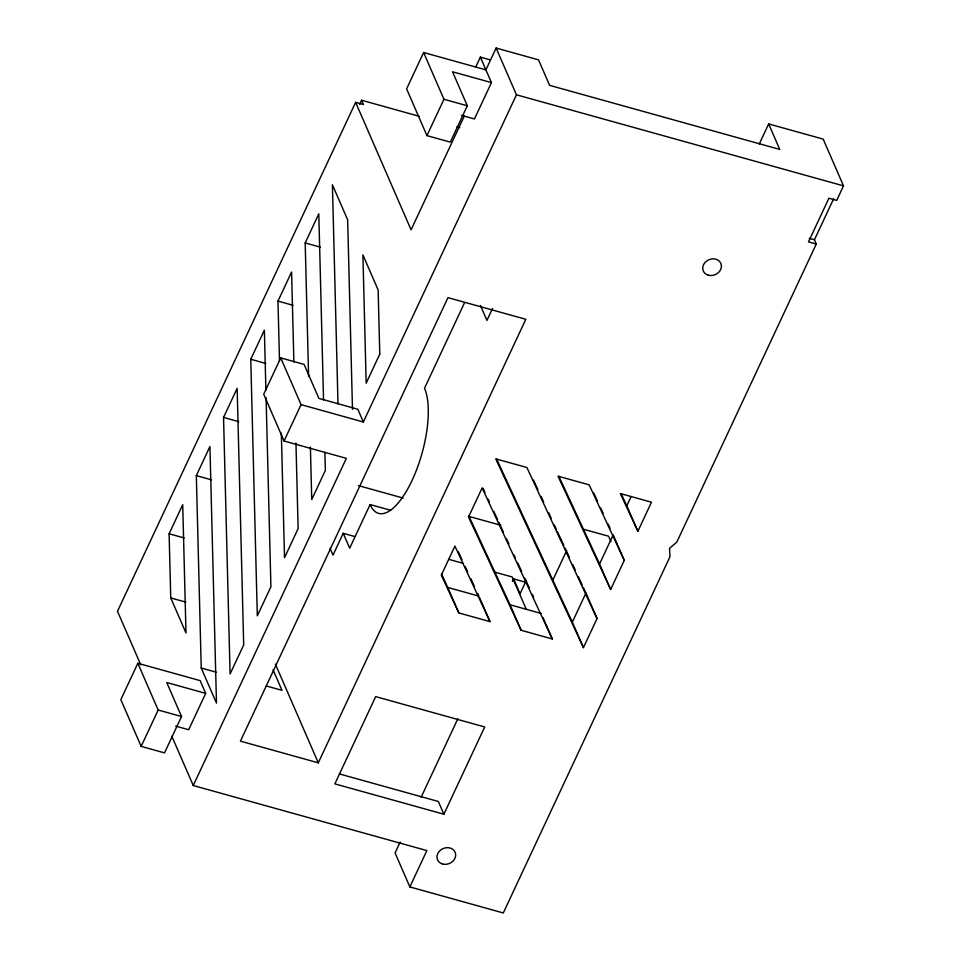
<?xml version="1.0" encoding="UTF-8"?>
<svg xmlns="http://www.w3.org/2000/svg" width="961" height="961" viewBox="0 0 961 961"><rect width="100%" height="100%" fill="white"/><g stroke="black" fill="none" stroke-linecap="round" stroke-linejoin="round"><path stroke-width="1.44" d="M419.356 116.341L361.576 100.244L363.426 104.497L355.63 102.334L117.494 611.292L140.762 664.808M359.666 104.329L361.576 100.244M169.112 533.775L182.722 504.693L185.99 632.975L170.746 597.922L169.112 533.775L184.224 537.98M196.332 475.611L209.93 446.517L216.477 703.104L201.233 668.039L196.332 475.611L211.444 479.815M223.541 417.434L237.151 388.352L243.698 644.927L230.087 674.009L223.541 417.434L238.664 421.651M266.089 397.71L270.918 586.763L257.308 615.845L250.761 359.27L264.371 330.188L265.897 390.202M279.507 361.12L277.981 301.105L291.579 272.023L293.886 362.045M308.601 376.472L305.19 242.941L318.8 213.847L323.545 399.908M205.69 693.374L200.14 680.616L137.843 663.27L120.834 699.632L141.159 746.373L164.523 752.883L181.533 716.534L166.758 682.526L205.69 693.374L188.68 729.723L175.695 726.108M280.732 357.9L301.057 404.641L363.354 421.987L357.816 409.242L318.872 398.395L304.096 364.399L280.732 357.9L263.722 394.25L284.048 441.003L346.344 458.349L193.257 785.533L426.864 850.581L409.854 886.931L503.3 912.95L669.997 556.671L669.517 548.323L676.808 542.136L816.285 244.022L814.447 239.769L833.619 198.795M816.285 244.022L808.501 241.86L828.911 198.23L836.707 200.405L843.506 185.857L823.181 139.105L768.668 123.933L779.755 149.435L549.62 85.361L538.532 59.858L496.128 48.05L485.918 69.865L423.621 52.519L406.611 88.868L426.936 135.621L450.301 142.12L467.31 105.77L452.523 71.775L491.455 82.61L474.446 118.972L461.472 115.356M141.159 746.373L158.169 710.023L137.843 663.27M284.048 441.003L301.057 404.641M426.936 135.621L443.946 99.271L423.621 52.519M475.575 67.378L480.368 57.119L490.278 59.87M464.463 115.728L411.068 229.823L355.63 102.334M363.354 421.987L516.453 94.803L496.128 48.05M354.753 536.514L343.209 533.307L333.011 555.122L330.043 548.311M464.535 302.715L424.522 388.22A69.576 25.659 -74.4 0 1 412.089 480.392A69.576 25.659 -74.4 0 1 370.093 504.561L349.684 548.178L343.209 533.307M492.5 308.529L486.939 320.421L480.428 305.466M318.295 762.83L525.823 319.292L447.958 297.622L240.43 741.147L318.295 762.83L275.363 664.075M512.405 581.441L513.606 578.882L526.52 582.474M400.148 842.088L395.079 852.936L409.854 886.931M421.074 797.354L457.868 718.732M526.256 580.54L520.069 593.754L513.606 578.882M552.767 580.3L566.69 550.545M443.874 814.219L484.704 726.972L375.679 696.617L334.86 783.876L443.874 814.219L438.336 801.474L339.353 773.917M759.298 143.97L768.668 123.933M585.958 593.045L597.045 618.548L583.435 647.63L572.348 622.127L585.958 593.045L583.435 587.603M610.655 589.465L599.568 563.963L613.178 534.881L624.266 560.371L610.655 589.465L558.029 476.188L589.177 484.861L624.266 560.371M637.876 531.289L620.325 493.534L651.474 502.207L637.876 531.289L626.788 505.798L631.113 496.537M516.453 94.803L843.506 185.857M443.946 99.271L467.31 105.77M456.919 126.792L459.814 127.597M809.246 238.328L814.447 239.769M305.19 242.941L320.313 247.145M277.981 301.105L293.093 305.31M250.761 359.27L265.873 363.474M583.111 529.127L608.601 536.226L610.968 541.668M358.417 485.617L403.007 498.038M469.172 516.453L500.813 525.271M370.093 504.561L390.707 510.291M448.907 559.374L463.298 563.374M494.963 572.191L512.225 576.996L526.232 609.214M441.495 573.957L447.754 587.435L478.902 596.108L477.653 593.418M468.716 515.793L510.051 604.781L541.199 613.454M489.99 621.611L454.913 546.1L441.303 575.183L458.841 612.938L489.99 621.611L479.491 597.454M552.287 638.957L482.134 487.936L468.524 517.018L521.138 630.284L552.287 638.957L542.953 617.479M170.746 597.922L185.869 602.127M266.317 685.974L281.993 690.334L273.02 669.697M201.233 668.039L216.357 672.244M158.169 710.023L181.533 716.534M621.142 493.654L626.788 505.798M593.754 493.077L597.514 501.161M600.649 507.913L603.148 513.306M608.169 524.093L610.043 528.13M558.846 476.308L599.568 563.963M533.499 480.116L537.92 489.642M541.079 496.441L543.614 501.882M548.671 512.766L551.194 518.207M554.353 525.018L556.251 529.103M557.512 531.817L563.843 545.428M565.104 548.142L569.525 557.668M572.684 564.467L575.219 569.909M578.378 576.72L582.162 584.877M597.045 618.548L526.88 467.514L495.732 458.841L583.435 647.63M496.633 459.154L572.348 622.127M483.047 488.284L484.945 492.368M488.104 499.167L489.377 501.894M493.798 511.408L497.594 519.577M498.855 522.291L503.276 531.817M506.435 538.628L508.97 544.07M514.027 554.953L515.288 557.668M517.811 563.11L521.607 571.278M524.766 578.078L529.199 587.603M532.358 594.403L533.619 597.129M458.229 551.614L461.989 559.698M465.124 566.449L467.635 571.843M470.758 578.582L474.518 586.666M480.368 57.119L491.455 82.61M510.051 604.781L521.138 630.284M447.754 587.435L458.841 612.938M171.779 736.15L193.257 785.533M352.483 409.278L347.654 219.829L332.41 184.764L337.996 403.836M324.89 452.427L325.347 470.434L311.736 499.516L310.403 446.997M295.952 443.069L298.126 528.598L284.528 557.68L281.345 433.147M379.775 354.092L366.177 383.175L362.898 254.893L378.141 289.946L379.775 354.092M442.589 863.999A9.562 8.096 -23.5 0 0 455.622 854.065A9.562 8.096 -23.5 0 0 440.787 849.932A9.562 8.096 -23.5 0 0 442.589 863.999M708.329 275.194A9.562 8.096 -23.5 0 0 721.351 265.26A9.562 8.096 -23.5 0 0 706.515 261.128A9.562 8.096 -23.5 0 0 708.329 275.194"/></g></svg>
